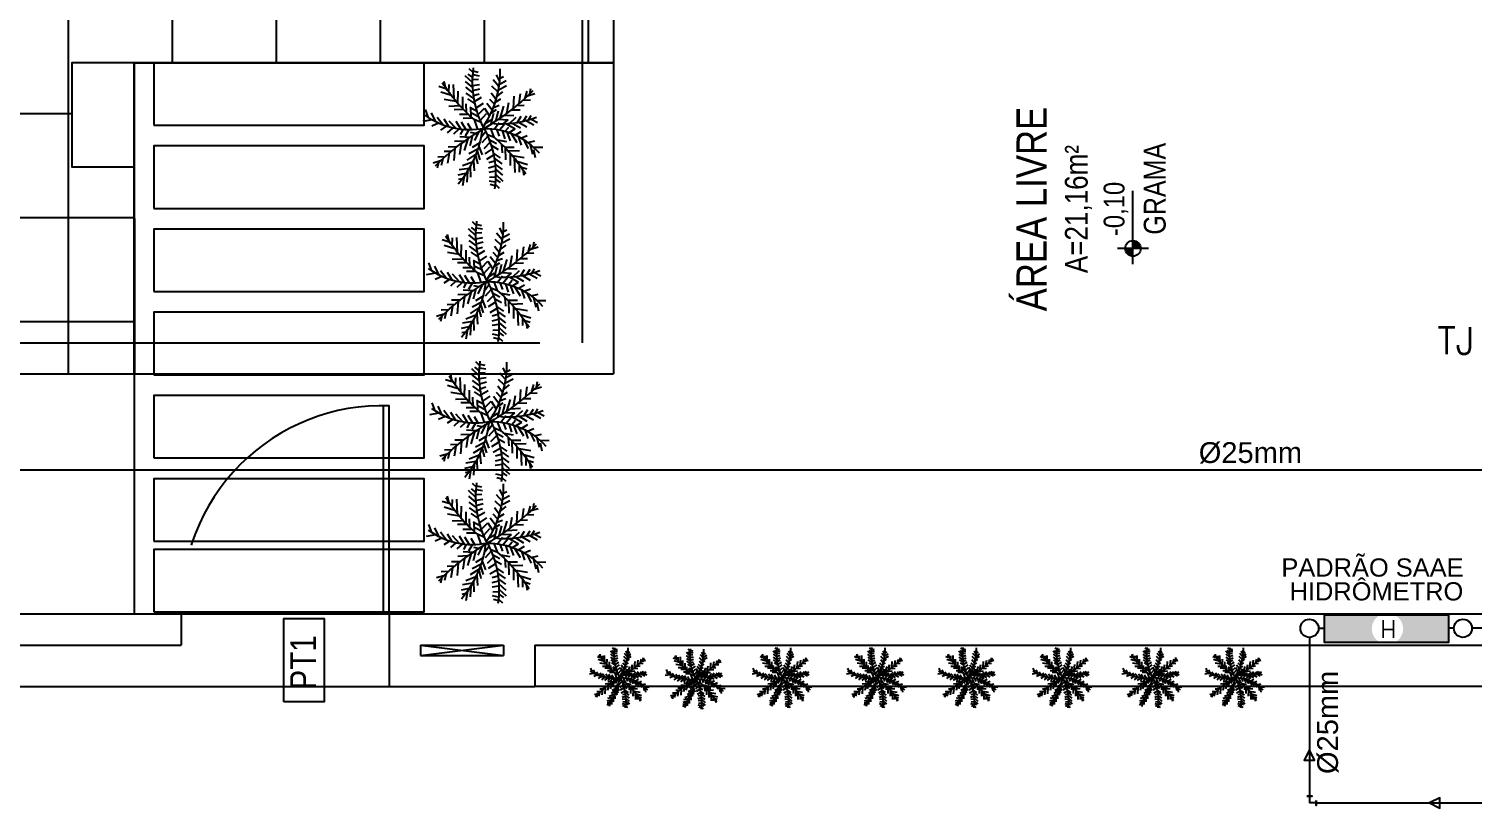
# Model space of a CAD drawing. Header units: millimetres. Extents: x 3923 to 4007, y 744 to 982.
# Drawn here: x 3965.2 to 3979.09, y 931.76 to 939.25 of the extents above; entities that cross this region are included whole.
import ezdxf
from ezdxf.enums import TextEntityAlignment as Align

# ---------------------------------------------------------------- set-up
doc = ezdxf.new("R2010")
doc.units = ezdxf.units.MM
doc.header["$LTSCALE"] = 20
doc.linetypes.add('DASHDOT2', pattern=[0.5, 0.25, -0.125, 0, -0.125])
doc.linetypes.add('HIDDEN2', pattern=[0.1875, 0.125, -0.0625])
for name, color, linetype in [('-HIDRO', 8, 'Continuous'), ('AF', 5, 'Continuous'), ('E-txt-g', 3, 'Continuous'), ('HID-TUBPRIMARIO', 5, 'Continuous'), ('HIDROSSANITÁRIO', 8, 'Continuous'), ('Prumadas_T', 2, 'Continuous'), ('TEXTO', 3, 'Continuous'), ('VE', 118, 'Continuous')]:
    doc.layers.add(name, color=color, linetype=linetype)
doc.layers.add('E-Txt-W', color=7, linetype='Continuous', lineweight=20)
doc.styles.add('100-25', font='ROMANS.shx', dxfattribs={"height": 0.12})
doc.styles.add('CARIMBO_DADOS', font='arial.ttf', dxfattribs={"height": 0.1})
doc.styles.add('F2', font='ARIALN.TTF')
doc.styles.add('REG60', font='romans.shx', dxfattribs={"width": 0.8, "height": 0.15})
doc.styles.add('REG80', font='romans.shx', dxfattribs={"width": 0.8, "height": 0.2})
doc.styles.add('ROMANS', font='romans__.ttf', dxfattribs={"height": 0.1})
doc.styles.get("Standard").update_dxf_attribs({"font": 'arial.ttf'})

# ---------------------------------------------------------------- blocks, each defined once
blk = doc.blocks.new('TXT-AMB75')
at = {"layer": 'E-txt-g', "style": 'REG80', "width": 0.8, "flags": 8}
blk.add_attdef('TXT', text='', height=0.2, dxfattribs=at).set_placement((0.0055, 0.2964), align=Align.CENTER)
at = {"layer": 'E-Txt-W', "style": 'REG60', "width": 0.8, "flags": 8}
blk.add_attdef('TXT', text='', height=0.15, dxfattribs=at).set_placement((0.0055, 0.0271), align=Align.CENTER)
blk = doc.blocks.new('NV')
at = {"color": 4, "linetype": 'ByBlock', "ltscale": 0.5}
for p, q in [((-1.414, -0.142), (-1.414, 0.107)), ((-1.539, -0.018), (-0.953, -0.018))]:
    blk.add_line(p, q, dxfattribs=at)
at = {"color": 4, "ltscale": 2.5}
blk.add_circle((-1.414, -0.018), 0.0622, dxfattribs=at)
at = {"color": 4}
for points in [[(-1.414, -0.018), (-1.458, 0.026), (-1.476, -0.018), (-1.472, 0.006)], [(-1.414, -0.018), (-1.414, 0.045), (-1.458, 0.026), (-1.438, 0.04)], [(-1.414, -0.018), (-1.352, -0.018), (-1.37, -0.062), (-1.357, -0.041)], [(-1.414, -0.018), (-1.37, -0.062), (-1.414, -0.08), (-1.39, -0.075)]]:
    blk.add_solid(points, dxfattribs=at)
at = {"layer": 'E-Txt-W', "color": 4, "ltscale": 2.5, "style": 'F2'}
blk.add_attdef('COTAPISO', (-1.306, 0.073), '', height=0.15, dxfattribs=at)
blk = doc.blocks.new('FLOR2')
at = {"layer": 'VE', "color": 8}
for p, q in [((-80.3, 253.3), (-101.6, 282.1)), ((-82.6, 266.8), (-71.8, 290.5)), ((53.2, 243.8), (73.7, 286)), ((-74.7, 224.4), (-101.7, 246.3)), ((-66.3, 186.3), (-93.5, 208.1)), ((-77.5, 238.1), (-64.7, 269)), ((-69.4, 199.7), (-47.7, 241.3)), ((-61.3, 166.2), (-30.7, 213.6)), ((49.4, 200.4), (16.6, 234.2)), ((43.9, 166.6), (16.6, 210)), ((52.3, 229.2), (26.3, 258.5)), ((53.7, 258.4), (40.8, 273)), ((48.1, 190.9), (79.6, 229.4)), ((51.1, 215.2), (79.6, 258.5)), ((-228.8, 121.8), (-258.8, 154)), ((-195.2, 116.4), (-211.3, 146.7)), ((-157.4, 106.1), (-168.5, 136.9)), ((-57.8, 153.1), (-91, 179.1)), ((-45.4, 110.2), (-82.7, 140.9)), ((-50.9, 128.4), (-27.3, 174.9)), ((-39.3, 91.1), (-19.9, 146.4)), ((27.5, 102.9), (6.9, 146.9)), ((34.9, 127.8), (16.6, 176)), ((30.7, 113.1), (65.1, 137.2)), ((42.1, 157.4), (74.8, 195.4)), ((141.8, 117.9), (121.5, 144.1)), ((157.5, 136.3), (134.7, 159.9)), ((174.2, 158.1), (152.7, 176.1)), ((187.8, 178.2), (161.1, 191.4)), ((166, 147.1), (213.3, 152.2)), ((197.1, 193.1), (174.8, 202.3)), ((179.9, 166.3), (207.2, 166.2)), ((193, 186.4), (218.9, 189.4)), ((-248.3, 123.4), (-282.9, 101.8)), ((-209.5, 119.1), (-251.1, 97.5)), ((-171.1, 110.4), (-216.8, 98.5)), ((-143, 100.9), (-184.2, 85)), ((-110.7, 86.6), (-160.6, 77.4)), ((-128.8, 95.1), (-135.3, 128.2)), ((-91.7, 76.1), (-133.4, 59.7)), ((-101.1, 81.5), (-107.5, 115.3)), ((-84.2, 71.5), (-80.2, 97.5)), ((-36.3, 82.2), (-75, 107.5)), ((-61, 55.7), (-56.7, 89.9)), ((-30.9, 66.6), (-12.1, 113)), ((-18.6, 33.4), (-9.2, 79.1)), ((17.2, 73.9), (2, 112.9)), ((23.1, 89.8), (60.2, 112.9)), ((54.7, 41.9), (48.8, 84.2)), ((81.1, 61.1), (66.9, 100.4)), ((105, 81.1), (89.8, 117)), ((97.7, 74.8), (137.5, 72.5)), ((125.4, 100.5), (108.7, 123.5)), ((115.6, 91), (160.4, 89.1)), ((134.9, 110.4), (178, 110.1)), ((150.9, 128.4), (195.6, 131.1)), ((161.6, 26), (195.9, 72.7)), ((189.8, 32.5), (233.7, 85.8)), ((228.3, 43.3), (249.4, 72.6)), ((256.3, 52.6), (276.4, 71.1)), ((-190.4, -16.5), (-241.7, 10.1)), ((-162.2, -10.6), (-203.9, 23.1)), ((-138.3, -6.5), (-174.5, 20.9)), ((-104.1, -2.9), (-140.4, 24.4)), ((-79, 0.2), (-115.2, 27.6)), ((-71.4, 63.1), (-110.4, 47.3)), ((-50.4, 47.4), (-82.6, 34.3)), ((-34.8, -7.8), (-70.5, 0.7)), ((-27.9, 27.5), (-69, 0.4)), ((-25, 50.2), (-47.6, 61.3)), ((-11.4, 15.4), (7.9, 51.4)), ((7.7, 13.9), (7.9, 51.4)), ((17.8, -11.5), (53.6, 12.1)), ((19.5, 20.2), (55.1, 11.7)), ((28.8, 25.6), (25.9, 67.6)), ((43.6, 34.6), (82.9, 28.8)), ((67, 50.6), (105.8, 45.4)), ((74.5, 13.1), (115.2, -7.4)), ((103.6, 16.2), (129.9, 47.5)), ((122.9, 19), (159.1, -8.4)), ((127.7, 19.7), (162.5, 64.9)), ((146.8, 23), (188.6, -10.7)), ((175.1, 28.9), (226.4, 2.4)), ((209.1, 37.6), (258.9, 19.8)), ((234.1, 50.4), (269.5, 38.8)), ((-260.6, -36.3), (-297.5, -24.2)), ((-271.7, -40.1), (-291.8, -58.6)), ((-224.4, -25.1), (-274.3, -7.4)), ((-243.7, -30.8), (-264.8, -60.1)), ((-205.1, -20), (-249, -73.3)), ((-176.9, -13.5), (-211.2, -60.3)), ((-143.1, -7.2), (-177.8, -52.5)), ((-113, -62.3), (-152.8, -60)), ((-119, -3.8), (-145.3, -35)), ((-82.4, -38.1), (-121.1, -32.9)), ((-90.2, -2.9), (-116.5, -34.1)), ((-59, -22.2), (-98.2, -16.3)), ((-96.4, -48.6), (-82.2, -87.9)), ((-70, -29.4), (-64.1, -71.7)), ((-23.5, -56.8), (-61.5, -71.9)), ((-43.8, -14.7), (-40.9, -56.7)), ((-17.4, -15.4), (-5.3, -45.9)), ((5.3, -32.4), (-13.4, -78.7)), ((15.6, -54.2), (-3.2, -100.5)), ((9.6, -37.7), (32.3, -48.8)), ((32.9, -20.5), (32.1, -58.5)), ((42.4, -25.6), (71.3, -6.3)), ((50.8, -62.6), (58.9, -94.5)), ((54.4, -31.5), (57.1, -66)), ((66.1, -36.8), (101.2, -13.5)), ((80.3, -42.5), (81.7, -68.7)), ((88.6, -45.5), (126.2, -21)), ((98.9, -48.8), (111.9, -80.7)), ((109.3, -51.9), (156.4, -33)), ((128.7, -56.7), (141.8, -87.8)), ((143.9, -59.5), (181, -35.7)), ((159, -61.7), (176, -89.7)), ((173.3, -63.2), (215.7, -42.4)), ((198, -64.3), (219.9, -90.7)), ((212.6, -64.1), (249.1, -34.6)), ((232.1, -62.8), (267.9, -88.5)), ((240.1, -54.5), (268.6, -27.6)), ((-181.4, -134.6), (-228.6, -139.7)), ((-166.3, -115.9), (-211, -118.7)), ((-150.3, -97.9), (-193.3, -97.6)), ((-131, -78.5), (-175.7, -76.6)), ((-172.9, -123.8), (-150, -147.4)), ((-157.1, -105.4), (-136.8, -131.7)), ((-140.7, -88), (-124, -111.1)), ((-120.3, -68.7), (-105.1, -104.5)), ((-37.2, -114.1), (-68.5, -119.5)), ((-28.9, -84.6), (-68.3, -95.7)), ((-39.9, -122.1), (-27.9, -152.6)), ((-31.5, -100), (-16.7, -124.3)), ((-25.5, -69.9), (-13.5, -100.4)), ((23.9, -78.7), (4.6, -133.9)), ((35.5, -115.9), (12, -162.5)), ((21, -69.7), (59.6, -95)), ((30, -97.7), (67.4, -128.4)), ((64.2, -73.5), (111.4, -79.4)), ((74.6, -82.5), (81.9, -127.1)), ((87.1, -94.1), (128.1, -98.7)), ((101.9, -109), (98.1, -145.2)), ((108.6, -116.2), (149.5, -121.2)), ((120.9, -130.2), (119.1, -162.8)), ((-208.4, -174), (-234.3, -177)), ((-195.2, -153.8), (-222.5, -153.8)), ((-212.4, -180.7), (-190.1, -189.9)), ((-203.2, -165.8), (-176.5, -178.9)), ((-189.5, -145.7), (-168.1, -163.6)), ((-71.3, -194.2), (-110.7, -203.1)), ((-59.4, -170.6), (-98.3, -175.1)), ((-45.5, -137.8), (-81, -147.5)), ((-75.6, -202), (-60.4, -237.2)), ((-63.4, -178.9), (-44, -219.3)), ((-50.1, -149.5), (-40.8, -185.5)), ((45.9, -153.7), (15.3, -201.1)), ((54.1, -187.2), (32.4, -228.8)), ((42.5, -140.6), (75.6, -166.6)), ((50.9, -173.8), (78.2, -195.6)), ((131.2, -142.8), (171.4, -148.5)), ((137.7, -151.4), (134.9, -176.1)), ((145.5, -162.1), (177.9, -167.4)), ((-84.5, -217), (-113.5, -232.1)), ((-90.3, -226.2), (-80.6, -245)), ((62.1, -225.6), (49.4, -256.6)), ((67.3, -254.3), (56.5, -278)), ((59.4, -211.9), (86.4, -233.9)), ((64.9, -240.8), (86.2, -269.6))]:
    blk.add_line(p, q, dxfattribs=at)
for centre, radius, start, end in [((1087.9, 462.4), 1186.7, 188.51596, 202.60606), ((-486.5, 269.5), 540.3, 336.19444, 2.29873), ((-211.8, 435.3), 475.2, 295.43508, 330.98697), ((-111.8, 349.6), 262, 304.45608, 313.28906), ((-266.2, -219.1), 342.9, 41.07899, 90.24355), ((-26.8, -730.3), 732.4, 93.42053, 111.38919), ((196.4, -422.9), 475.2, 115.43508, 150.98697), ((-481.7, 27.7), 466.5, 321.34229, 356.98796), ((200.6, 278.7), 342.9, 232.59883, 281.76339), ((-1103.2, -449.9), 1186.7, 8.51596, 22.60606), ((11.4, 742.8), 732.4, 273.42053, 291.38919), ((-241, -435.3), 473.3, 32.12182, 54.73491)]:
    blk.add_arc(centre, radius, start, end, dxfattribs=at)

msp = doc.modelspace()

# ---------------------------------------------------------------- hatches: boundary and pattern name
at = {"layer": 'HID-TUBPRIMARIO'}
h = msp.add_hatch(color=256, dxfattribs=at)
h.paths.add_polyline_path([(3978.192, 933.354), (3977.658, 933.354), (3977.658, 933.614), (3978.194, 933.614, 0.270224), (3978.118, 933.483, 0.265974)])
h.paths.add_polyline_path([(3978.858, 933.354), (3978.344, 933.354, 0.265974), (3978.418, 933.483, 0.270224), (3978.342, 933.614), (3978.858, 933.614)])
at = {"layer": 'HIDROSSANITÁRIO'}
h = msp.add_hatch(dxfattribs=at)
h.set_pattern_fill('ANSI37,_O', color=8, scale=8, angle=135)
h.set_pattern_definition([(180, (4034.583, -2178.562), (-3e-16, -1), []), (270, (4034.583, -2178.562), (1, -3e-16), [])])
h.paths.add_polyline_path([(3954.716, 935.927), (3954.716, 945.927), (3966.616, 945.927), (3966.616, 942.843), (3968.825, 940.634), (3970.823, 940.634), (3970.823, 938.927), (3966.216, 938.927), (3966.218, 935.935)])
h.paths.add_polyline_path([(3961.409, 935.968), (3961.069, 936.473), (3961.031, 939.881), (3961.024, 942.89), (3961.086, 944.732), (3961.323, 945.014), (3962.133, 945.076), (3963.509, 945.111), (3964.513, 944.988), (3964.803, 944.767), (3964.9, 941.692), (3964.802, 936.984), (3964.684, 936.11), (3963.878, 935.78)])
h.paths.add_polyline_path([(3962.02, 945.076), (3962.02, 945.876), (3962.409, 945.876), (3962.409, 945.076)], flags=16)
h.paths.add_polyline_path([(3960.125, 938.492), (3960.125, 942.244), (3959.673, 942.244), (3959.673, 938.492)], flags=24)
h.paths.add_polyline_path([(3960.547, 939.686), (3960.547, 941.05), (3960.152, 941.05), (3960.152, 939.686)], flags=24)
h.paths.add_polyline_path([(3960.874, 939.989), (3960.799, 939.989), (3960.805, 939.961), (3960.821, 939.937)], flags=24)
h.paths.add_polyline_path([(3960.874, 939.989), (3960.821, 939.937), (3960.845, 939.92), (3960.874, 939.915)], flags=24)
h.paths.add_polyline_path([(3960.874, 939.989), (3960.874, 940.064), (3960.902, 940.058), (3960.926, 940.042)], flags=24)
h.paths.add_polyline_path([(3960.874, 939.989), (3960.926, 940.042), (3960.943, 940.018), (3960.948, 939.989)], flags=24)
edge = h.paths.add_edge_path(flags=16)
edge.add_line((3961.023, 939.989), (3960.724, 939.989))
edge = h.paths.add_edge_path(flags=16)
edge.add_arc((3960.874, 939.989), 0.0746, 0, 360)
edge = h.paths.add_edge_path(flags=16)
edge.add_line((3960.874, 939.84), (3960.874, 940.542))
h.paths.add_polyline_path([(3960.891, 940.049), (3960.891, 940.691), (3960.531, 940.691), (3960.531, 940.049)], flags=24)
h.paths.add_polyline_path([(3959.22, 936.081), (3959.771, 937.039), (3959.664, 941.795), (3959.608, 944.197), (3959.402, 944.909), (3958.025, 945.154), (3957.079, 945.13), (3956.43, 944.924), (3956.084, 944.694), (3955.918, 943.12), (3955.86, 938.575), (3955.931, 937.255), (3956.213, 936.017), (3956.889, 935.929), (3958.873, 935.93), (3959.208, 936.026)], flags=16)
h.paths.add_polyline_path([(3955.316, 937.927), (3955.316, 938.927), (3954.716, 938.927), (3954.716, 937.927)], flags=16)
h.paths.add_polyline_path([(3966.216, 937.927), (3966.216, 938.927), (3965.616, 938.927), (3965.616, 937.927)], flags=16)
h.paths.add_polyline_path([(3967.641, 940.771), (3967.9, 941.396), (3967.343, 941.627), (3967.084, 941.002)], flags=24)
h.paths.add_polyline_path([(3954.706, 939.876), (3955.312, 939.876), (3955.312, 940.479), (3954.706, 940.479)], flags=9)

# ---------------------------------------------------------------- linework, layer by layer
at = {"layer": '-HIDRO'}
msp.add_lwpolyline([(3977.658, 933.614), (3977.658, 933.354), (3978.858, 933.354), (3978.858, 933.614)], close=True, dxfattribs=at)
at = {"layer": 'AF'}
for p, q in [((3979.497, 935.01), (3937.922, 935.01)), ((3977.605, 933.488), (3977.658, 933.488)), ((3978.907, 933.488), (3978.858, 933.488)), ((3977.518, 933.401), (3977.518, 931.874)), ((3977.584, 931.808), (3979.216, 931.808))]:
    msp.add_line(p, q, dxfattribs=at)
at = {"layer": 'AF', "color": 5}
msp.add_line((3979.497, 933.488), (3979.081, 933.488), dxfattribs=at)
at = {"layer": 'AF', "color": 2}
for p in [(3977.518, 931.874), (3977.584, 931.808)]:
    msp.add_line(p, (3977.518, 931.808), dxfattribs=at)
at = {"layer": 'AF', "color": 5}
for points in [[(3977.518, 932.318, 0), (3977.468, 932.218, 0), (3977.568, 932.218, 0), (3977.518, 932.318, 0)], [(3978.671, 931.808, 0), (3978.771, 931.758, 0), (3978.771, 931.858, 0), (3978.671, 931.808, 0)]]:
    msp.add_polyline3d(points, dxfattribs=at)
at = {"layer": 'AF', "color": 2, "extrusion": (0, 1, 0)}
msp.add_circle((-3977.518, 0, 931.874), 0.025, dxfattribs=at)
at = {"layer": 'AF', "color": 2, "extrusion": (1, 0, 0)}
msp.add_circle((931.808, 0, 3977.584), 0.025, dxfattribs=at)
at = {"layer": 'HID-TUBPRIMARIO'}
for centre in [(3977.518, 933.488), (3978.994, 933.488)]:
    msp.add_circle(centre, 0.0871, dxfattribs=at)
at = {"layer": 'HIDROSSANITÁRIO', "color": 8, "linetype": 'DASHDOT2'}
for p, q in [((3970.523, 940.634, 3.659), (3970.523, 936.235, 3.659)), ((3970.823, 938.927, 3.659), (3970.823, 935.935, 3.659)), ((3955.016, 936.235, 3.659), (3970.523, 936.235, 3.659)), ((3966.216, 935.935, 3.659), (3970.823, 935.935, 3.659))]:
    msp.add_line(p, q, dxfattribs=at)
at = {"layer": 'HIDROSSANITÁRIO', "color": 8, "linetype": 'Continuous'}
for p, q in [((3970.823, 940.754), (3970.823, 938.927)), ((3966.216, 935.935, 3.659), (3966.216, 938.927, 3.659)), ((3966.216, 938.927, 3.659), (3970.823, 938.927, 3.659)), ((3966.216, 938.427, 1.58), (3966.216, 935.927, -0.018)), ((3955.538, 935.928), (3966.216, 935.935, 3.659)), ((3963.808, 933.627), (3966.668, 933.627, 0.972)), ((3966.668, 933.627, 0.972), (3966.668, 933.327, 0.972)), ((3968.668, 933.627, 0.972), (3979.416, 933.627)), ((3968.668, 933.627, 0.972), (3968.668, 933.327, 0.972)), ((3968.668, 933.627, 0.972), (3968.668, 932.927, 2.019)), ((3968.668, 933.627, 0.972), (3968.968, 933.627, 0.972)), ((3963.808, 933.327), (3966.668, 933.327)), ((3968.968, 933.327), (3969.768, 933.327)), ((3968.968, 933.327, 0.972), (3968.968, 933.227, 2.019)), ((3969.768, 933.327, 0.972), (3969.768, 933.227, 2.019)), ((3970.068, 933.327, 0.972), (3979.416, 933.327)), ((3970.068, 933.327, 0.972), (3970.068, 932.927, 2.019)), ((3968.968, 933.227, 1.047), (3969.768, 933.227, 1.047)), ((3948.801, 932.927, -0.363), (3968.668, 932.927, 1.047)), ((3968.668, 932.927, 1.047), (3970.068, 932.927, 1.047)), ((3979.416, 932.927), (3970.068, 932.927, 1.047))]:
    msp.add_line(p, q, dxfattribs=at)
at = {"layer": 'HIDROSSANITÁRIO', "color": 8}
for p, q in [((3966.216, 935.927, 1.58), (3966.216, 933.627)), ((3966.668, 933.627), (3968.668, 933.627, 0.972))]:
    msp.add_line(p, q, dxfattribs=at)
at = {"layer": 'HIDROSSANITÁRIO', "color": 8, "linetype": 'HIDDEN2'}
for p, q in [((3968.968, 933.227, 1.047), (3969.768, 933.327)), ((3968.968, 933.327, 0.972), (3969.768, 933.227, 1.047))]:
    msp.add_line(p, q, dxfattribs=at)
at = {"layer": 'HIDROSSANITÁRIO', "color": 8}
msp.add_lwpolyline([(3954.716, 935.927), (3954.716, 945.927), (3966.616, 945.927), (3966.616, 942.843), (3968.825, 940.634), (3970.823, 940.634), (3970.823, 938.927), (3966.216, 938.927), (3966.218, 935.935), (3954.716, 935.927)], dxfattribs=at)
at = {"layer": 'HIDROSSANITÁRIO', "color": 8, "linetype": 'Continuous'}
msp.add_lwpolyline([(3966.216, 937.927), (3966.216, 938.927), (3965.616, 938.927), (3965.616, 937.927)], close=True, dxfattribs=at)
for points, elevation in [([(3966.405, 938.327), (3969.005, 938.327), (3969.005, 938.927), (3966.405, 938.927)], 1.776), ([(3966.405, 937.527), (3969.005, 937.527), (3969.005, 938.127), (3966.405, 938.127)], 1.836)]:
    msp.add_lwpolyline(points, close=True, dxfattribs=dict(at, elevation=elevation))
at = {"layer": 'HIDROSSANITÁRIO', "color": 8}
for points, elevation in [([(3966.405, 936.727), (3969.005, 936.727), (3969.005, 937.327), (3966.405, 937.327)], 1.896), ([(3966.405, 935.927), (3969.005, 935.927), (3969.005, 936.527), (3966.405, 936.527)], 1.957), ([(3966.405, 935.127), (3969.005, 935.127), (3969.005, 935.727), (3966.405, 935.727)], 2.017), ([(3968.668, 933.627), (3968.668, 935.627), (3968.608, 935.627), (3968.608, 933.627)], 0.972), ([(3966.405, 934.327), (3969.005, 934.327), (3969.005, 934.927), (3966.405, 934.927)], 2.077), ([(3966.405, 933.647), (3969.005, 933.647), (3969.005, 934.247), (3966.405, 934.247)], 2.077)]:
    msp.add_lwpolyline(points, close=True, dxfattribs=dict(at, elevation=elevation))
msp.add_lwpolyline([(3967.653, 932.782), (3967.653, 933.583), (3968.043, 933.583), (3968.043, 932.782)], close=True, dxfattribs=at)
at = {"layer": 'HIDROSSANITÁRIO', "color": 8, "linetype": 'HIDDEN2'}
msp.add_arc((3968.601, 933.698, 0.818), 1.931, 88.0189, 182.088, dxfattribs=at)

# ---------------------------------------------------------------- block references
at = {"layer": 'HIDROSSANITÁRIO', "color": 8, "ltscale": 0.35, "extrusion": (0, 0, -1), "rotation": 216.8674586725334}
for p, xscale, yscale, zscale in [((-3969.6, 938.297), 0.002031681589050302, 0.002031681589050302, -0.002031681589050302), ((-3969.632, 936.823), 0.002031681589050302, 0.002031681589050302, -0.002031681589050302), ((-3969.664, 935.477), 0.002031681589050302, 0.002031681589050302, -0.002031681589050302), ((-3969.632, 934.307), 0.002031681589050302, 0.002031681589050302, -0.002031681589050302), ((-3970.897, 933.014), 0.001015840794525151, 0.001015840794525151, -0.001015840794525151), ((-3971.626, 933.001, -3.659), 0.001015840794525151, 0.001015840794525151, -0.001015840794525151), ((-3972.461, 933.014), 0.001015840794525151, 0.001015840794525151, -0.001015840794525151), ((-3973.37, 933.014), 0.001015840794525151, 0.001015840794525151, -0.001015840794525151), ((-3974.248, 933.014, -3.659), 0.001015840794525151, 0.001015840794525151, -0.001015840794525151), ((-3975.154, 933.014), 0.001015840794525151, 0.001015840794525151, -0.001015840794525151), ((-3976.019, 933.014), 0.001015840794525151, 0.001015840794525151, -0.001015840794525151), ((-3976.815, 933.014), 0.001015840794525151, 0.001015840794525151, -0.001015840794525151)]:
    msp.add_blockref('FLOR2', p, dxfattribs=dict(at, xscale=xscale, yscale=yscale, zscale=zscale))
at = {"layer": 'HIDROSSANITÁRIO', "color": 8}
ref = msp.add_blockref('TXT-AMB75', (3975.424, 937.512, 3.659), dxfattribs=dict(at, xscale=1.458, yscale=1.458, zscale=1.458, rotation=90))
ref.add_attrib('TXT', 'ÁREA LIVRE', dxfattribs={"layer": 'E-txt-g', "color": 2, "height": 0.2916, "rotation": 90, "style": 'F2'}).set_placement((3974.992, 937.52, 3.659), align=Align.CENTER)
ref.add_attrib('TXT', 'A=21,16m²', dxfattribs={"layer": 'E-Txt-W', "height": 0.2187, "rotation": 90, "style": 'F2'}).set_placement((3975.385, 937.52, 3.659), align=Align.CENTER)
ref = msp.add_blockref('NV', (3975.799, 938.838, 3.659), dxfattribs=dict(at, xscale=1.2, yscale=1.2, zscale=1.2, rotation=90))
ref.add_attrib('COTAPISO', '-0,10', (3975.739, 937.26, 3.659), dxfattribs={"layer": 'E-Txt-W', "color": 4, "ltscale": 2.5, "height": 0.2, "rotation": 90, "style": 'F2'})

# ---------------------------------------------------------------- texts
at = {"layer": '-HIDRO'}
for s, height, rotation, style, p in [('PADRÃO SAAE', 0.175, 0, 'CARIMBO_DADOS', (3977.248, 933.985)), ('HIDRÔMETRO', 0.175, 0, 'CARIMBO_DADOS', (3977.327, 933.756)), ('H', 0.168, 180, '100-25', (3978.355, 933.565))]:
    msp.add_text(s, height=height, rotation=rotation, dxfattribs=dict(at, style=style)).set_placement(p)
at = {"layer": 'HIDROSSANITÁRIO', "color": 8, "style": 'F2'}
msp.add_text('GRAMA', height=0.2103, rotation=90, dxfattribs=at).set_placement((3976.135, 937.274))
at = {"layer": 'HIDROSSANITÁRIO', "color": 8, "linetype": 'Continuous', "style": 'F2'}
msp.add_text('PT1', height=0.2492, rotation=90, dxfattribs=at).set_placement((3967.715, 932.898), align=Align.TOP_LEFT)
at = {"layer": 'Prumadas_T', "style": 'ROMANS'}
msp.add_text('TJ', height=0.2621, rotation=0, dxfattribs=at).set_placement((3978.747, 936.123))
at = {"layer": 'TEXTO'}
msp.add_text('Ø25mm', height=0.2, dxfattribs=at).set_placement((3976.95, 935.178), align=Align.MIDDLE_CENTER)
msp.add_text('Ø25mm', height=0.2, rotation=90, dxfattribs=at).set_placement((3977.692, 932.583), align=Align.MIDDLE_CENTER)

doc.saveas('drawing.dxf')
